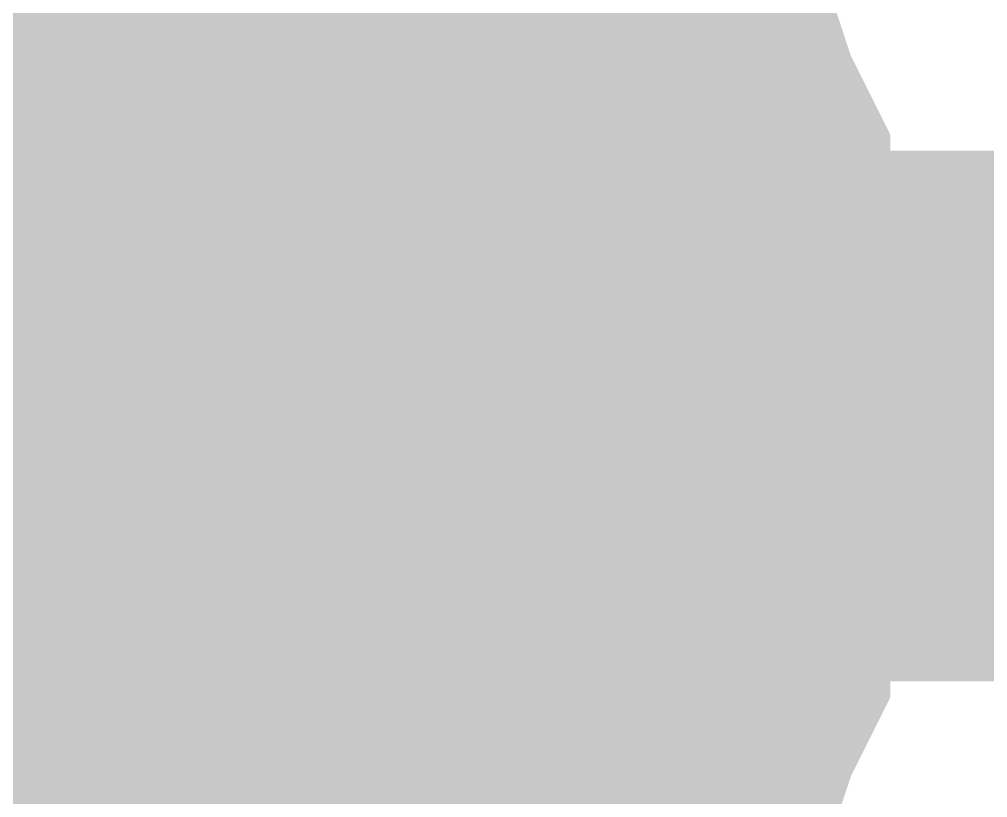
# Model space of a CAD drawing. Header units: inches. Extents: x 0 to 22.3, y 0 to 15.7.
# Drawn here: x 9.06159 to 9.08313, y 11.30992 to 11.32723 of the extents above; entities that cross this region are included whole.
import ezdxf

# ---------------------------------------------------------------- set-up
doc = ezdxf.new("R2010")
doc.units = ezdxf.units.IN
doc.header["$MEASUREMENT"] = 0
doc.layers.add('Sheet', color=255, linetype='Continuous')

msp = doc.modelspace()

# ---------------------------------------------------------------- linework, layer by layer
at = {"layer": 'Sheet'}
for points in [[(9.067995, 11.33388, 0.0118, 0.0118, 0), (9.068879, 11.332995, 0.0118, 0.0118, 0), (9.069321, 11.332553, 0.0118, 0.0118, 0), (9.070205, 11.331669, 0.0118, 0.0118, 0), (9.070647, 11.331227, 0.0118, 0.0118, 0), (9.071531, 11.330343, 0.0118, 0.0118, 0), (9.071973, 11.329459, 0.0118, 0.0118, 0), (9.072415, 11.328575, 0.0118, 0.0118, 0), (9.072857, 11.328133, 0.0118, 0.0118, 0), (9.073299, 11.327249, 0.0118, 0.0118, 0), (9.073741, 11.326365, 0.0118, 0.0118, 0), (9.074183, 11.325481, 0.0118, 0.0118, 0), (9.074625, 11.324155, 0.0118, 0.0118, 0), (9.075067, 11.323271, 0.0118, 0.0118, 0), (9.075067, 11.322387, 0.0118, 0.0118, 0), (9.075067, 11.321503, 0.0118, 0.0118, 0), (9.075509, 11.320619, 0.0118, 0.0118, 0), (9.075509, 11.319293, 0.0118, 0.0118, 0), (9.075509, 11.318409, 0.0118, 0.0118, 0)], [(9.067995, 11.33388, 0.0118, 0.0118, 0), (9.068879, 11.332995, 0.0118, 0.0118, 0), (9.069321, 11.332553, 0.0118, 0.0118, 0), (9.070205, 11.331669, 0.0118, 0.0118, 0), (9.070647, 11.331227, 0.0118, 0.0118, 0), (9.071531, 11.330343, 0.0118, 0.0118, 0), (9.071973, 11.329459, 0.0118, 0.0118, 0), (9.072415, 11.328575, 0.0118, 0.0118, 0), (9.072857, 11.328133, 0.0118, 0.0118, 0), (9.073299, 11.327249, 0.0118, 0.0118, 0), (9.073741, 11.326365, 0.0118, 0.0118, 0), (9.074183, 11.325481, 0.0118, 0.0118, 0), (9.074625, 11.324155, 0.0118, 0.0118, 0), (9.075067, 11.323271, 0.0118, 0.0118, 0), (9.075067, 11.322387, 0.0118, 0.0118, 0), (9.075067, 11.321503, 0.0118, 0.0118, 0), (9.075509, 11.320619, 0.0118, 0.0118, 0), (9.075509, 11.319293, 0.0118, 0.0118, 0), (9.075509, 11.318409, 0.0118, 0.0118, 0)], [(9.067995, 11.33388, 0.0118, 0.0118, 0), (9.068879, 11.332995, 0.0118, 0.0118, 0), (9.069321, 11.332553, 0.0118, 0.0118, 0), (9.070205, 11.331669, 0.0118, 0.0118, 0), (9.070647, 11.331227, 0.0118, 0.0118, 0), (9.071531, 11.330343, 0.0118, 0.0118, 0), (9.071973, 11.329459, 0.0118, 0.0118, 0), (9.072415, 11.328575, 0.0118, 0.0118, 0), (9.072857, 11.328133, 0.0118, 0.0118, 0), (9.073299, 11.327249, 0.0118, 0.0118, 0), (9.073741, 11.326365, 0.0118, 0.0118, 0), (9.074183, 11.325481, 0.0118, 0.0118, 0), (9.074625, 11.324155, 0.0118, 0.0118, 0), (9.075067, 11.323271, 0.0118, 0.0118, 0), (9.075067, 11.322387, 0.0118, 0.0118, 0), (9.075067, 11.321503, 0.0118, 0.0118, 0), (9.075509, 11.320619, 0.0118, 0.0118, 0), (9.075509, 11.319293, 0.0118, 0.0118, 0), (9.075509, 11.318409, 0.0118, 0.0118, 0)], [(9.067995, 11.33388, 0.0118, 0.0118, 0), (9.068879, 11.332995, 0.0118, 0.0118, 0), (9.069321, 11.332553, 0.0118, 0.0118, 0), (9.070205, 11.331669, 0.0118, 0.0118, 0), (9.070647, 11.331227, 0.0118, 0.0118, 0), (9.071531, 11.330343, 0.0118, 0.0118, 0), (9.071973, 11.329459, 0.0118, 0.0118, 0), (9.072415, 11.328575, 0.0118, 0.0118, 0), (9.072857, 11.328133, 0.0118, 0.0118, 0), (9.073299, 11.327249, 0.0118, 0.0118, 0), (9.073741, 11.326365, 0.0118, 0.0118, 0), (9.074183, 11.325481, 0.0118, 0.0118, 0), (9.074625, 11.324155, 0.0118, 0.0118, 0), (9.075067, 11.323271, 0.0118, 0.0118, 0), (9.075067, 11.322387, 0.0118, 0.0118, 0), (9.075067, 11.321503, 0.0118, 0.0118, 0), (9.075509, 11.320619, 0.0118, 0.0118, 0), (9.075509, 11.319293, 0.0118, 0.0118, 0), (9.075509, 11.318409, 0.0118, 0.0118, 0)], [(9.067995, 11.33388, 0.0118, 0.0118, 0), (9.068879, 11.332995, 0.0118, 0.0118, 0), (9.069321, 11.332553, 0.0118, 0.0118, 0), (9.070205, 11.331669, 0.0118, 0.0118, 0), (9.070647, 11.331227, 0.0118, 0.0118, 0), (9.071531, 11.330343, 0.0118, 0.0118, 0), (9.071973, 11.329459, 0.0118, 0.0118, 0), (9.072415, 11.328575, 0.0118, 0.0118, 0), (9.072857, 11.328133, 0.0118, 0.0118, 0), (9.073299, 11.327249, 0.0118, 0.0118, 0), (9.073741, 11.326365, 0.0118, 0.0118, 0), (9.074183, 11.325481, 0.0118, 0.0118, 0), (9.074625, 11.324155, 0.0118, 0.0118, 0), (9.075067, 11.323271, 0.0118, 0.0118, 0), (9.075067, 11.322387, 0.0118, 0.0118, 0), (9.075067, 11.321503, 0.0118, 0.0118, 0), (9.075509, 11.320619, 0.0118, 0.0118, 0), (9.075509, 11.319293, 0.0118, 0.0118, 0), (9.075509, 11.318409, 0.0118, 0.0118, 0)], [(9.067995, 11.33388, 0.0118, 0.0118, 0), (9.068879, 11.332995, 0.0118, 0.0118, 0), (9.069321, 11.332553, 0.0118, 0.0118, 0), (9.070205, 11.331669, 0.0118, 0.0118, 0), (9.070647, 11.331227, 0.0118, 0.0118, 0), (9.071531, 11.330343, 0.0118, 0.0118, 0), (9.071973, 11.329459, 0.0118, 0.0118, 0), (9.072415, 11.328575, 0.0118, 0.0118, 0), (9.072857, 11.328133, 0.0118, 0.0118, 0), (9.073299, 11.327249, 0.0118, 0.0118, 0), (9.073741, 11.326365, 0.0118, 0.0118, 0), (9.074183, 11.325481, 0.0118, 0.0118, 0), (9.074625, 11.324155, 0.0118, 0.0118, 0), (9.075067, 11.323271, 0.0118, 0.0118, 0), (9.075067, 11.322387, 0.0118, 0.0118, 0), (9.075067, 11.321503, 0.0118, 0.0118, 0), (9.075509, 11.320619, 0.0118, 0.0118, 0), (9.075509, 11.319293, 0.0118, 0.0118, 0), (9.075509, 11.318409, 0.0118, 0.0118, 0)], [(9.067995, 11.33388, 0.0118, 0.0118, 0), (9.068879, 11.332995, 0.0118, 0.0118, 0), (9.069321, 11.332553, 0.0118, 0.0118, 0), (9.070205, 11.331669, 0.0118, 0.0118, 0), (9.070647, 11.331227, 0.0118, 0.0118, 0), (9.071531, 11.330343, 0.0118, 0.0118, 0), (9.071973, 11.329459, 0.0118, 0.0118, 0), (9.072415, 11.328575, 0.0118, 0.0118, 0), (9.072857, 11.328133, 0.0118, 0.0118, 0), (9.073299, 11.327249, 0.0118, 0.0118, 0), (9.073741, 11.326365, 0.0118, 0.0118, 0), (9.074183, 11.325481, 0.0118, 0.0118, 0), (9.074625, 11.324155, 0.0118, 0.0118, 0), (9.075067, 11.323271, 0.0118, 0.0118, 0), (9.075067, 11.322387, 0.0118, 0.0118, 0), (9.075067, 11.321503, 0.0118, 0.0118, 0), (9.075509, 11.320619, 0.0118, 0.0118, 0), (9.075509, 11.319293, 0.0118, 0.0118, 0), (9.075509, 11.318409, 0.0118, 0.0118, 0)], [(9.071973, 11.329459, 0.0039, 0.0039, 0), (9.072415, 11.328575, 0.0039, 0.0039, 0), (9.072857, 11.328133, 0.0039, 0.0039, 0), (9.073299, 11.327249, 0.0039, 0.0039, 0), (9.073741, 11.326365, 0.0039, 0.0039, 0), (9.074183, 11.325481, 0.0039, 0.0039, 0), (9.074625, 11.324155, 0.0039, 0.0039, 0), (9.075067, 11.323271, 0.0039, 0.0039, 0), (9.075067, 11.322387, 0.0039, 0.0039, 0), (9.075067, 11.321503, 0.0039, 0.0039, 0), (9.075509, 11.320619, 0.0039, 0.0039, 0), (9.075509, 11.319293, 0.0039, 0.0039, 0), (9.075509, 11.318409, 0.0039, 0.0039, 0)], [(9.071973, 11.329459, 0.0039, 0.0039, 0), (9.072415, 11.328575, 0.0039, 0.0039, 0), (9.072857, 11.328133, 0.0039, 0.0039, 0), (9.073299, 11.327249, 0.0039, 0.0039, 0), (9.073741, 11.326365, 0.0039, 0.0039, 0), (9.074183, 11.325481, 0.0039, 0.0039, 0), (9.074625, 11.324155, 0.0039, 0.0039, 0), (9.075067, 11.323271, 0.0039, 0.0039, 0), (9.075067, 11.322387, 0.0039, 0.0039, 0), (9.075067, 11.321503, 0.0039, 0.0039, 0), (9.075509, 11.320619, 0.0039, 0.0039, 0), (9.075509, 11.319293, 0.0039, 0.0039, 0), (9.075509, 11.318409, 0.0039, 0.0039, 0)], [(9.071973, 11.329459, 0.0039, 0.0039, 0), (9.072415, 11.328575, 0.0039, 0.0039, 0), (9.072857, 11.328133, 0.0039, 0.0039, 0), (9.073299, 11.327249, 0.0039, 0.0039, 0), (9.073741, 11.326365, 0.0039, 0.0039, 0), (9.074183, 11.325481, 0.0039, 0.0039, 0), (9.074625, 11.324155, 0.0039, 0.0039, 0), (9.075067, 11.323271, 0.0039, 0.0039, 0), (9.075067, 11.322387, 0.0039, 0.0039, 0), (9.075067, 11.321503, 0.0039, 0.0039, 0), (9.075509, 11.320619, 0.0039, 0.0039, 0), (9.075509, 11.319293, 0.0039, 0.0039, 0), (9.075509, 11.318409, 0.0039, 0.0039, 0)], [(9.071973, 11.329459, 0.0039, 0.0039, 0), (9.072415, 11.328575, 0.0039, 0.0039, 0), (9.072857, 11.328133, 0.0039, 0.0039, 0), (9.073299, 11.327249, 0.0039, 0.0039, 0), (9.073741, 11.326365, 0.0039, 0.0039, 0), (9.074183, 11.325481, 0.0039, 0.0039, 0), (9.074625, 11.324155, 0.0039, 0.0039, 0), (9.075067, 11.323271, 0.0039, 0.0039, 0), (9.075067, 11.322387, 0.0039, 0.0039, 0), (9.075067, 11.321503, 0.0039, 0.0039, 0), (9.075509, 11.320619, 0.0039, 0.0039, 0), (9.075509, 11.319293, 0.0039, 0.0039, 0), (9.075509, 11.318409, 0.0039, 0.0039, 0)], [(9.071973, 11.329459, 0.0039, 0.0039, 0), (9.072415, 11.328575, 0.0039, 0.0039, 0), (9.072857, 11.328133, 0.0039, 0.0039, 0), (9.073299, 11.327249, 0.0039, 0.0039, 0), (9.073741, 11.326365, 0.0039, 0.0039, 0), (9.074183, 11.325481, 0.0039, 0.0039, 0), (9.074625, 11.324155, 0.0039, 0.0039, 0), (9.075067, 11.323271, 0.0039, 0.0039, 0), (9.075067, 11.322387, 0.0039, 0.0039, 0), (9.075067, 11.321503, 0.0039, 0.0039, 0), (9.075509, 11.320619, 0.0039, 0.0039, 0), (9.075509, 11.319293, 0.0039, 0.0039, 0), (9.075509, 11.318409, 0.0039, 0.0039, 0)], [(9.071973, 11.329459, 0.0039, 0.0039, 0), (9.072415, 11.328575, 0.0039, 0.0039, 0), (9.072857, 11.328133, 0.0039, 0.0039, 0), (9.073299, 11.327249, 0.0039, 0.0039, 0), (9.073741, 11.326365, 0.0039, 0.0039, 0), (9.074183, 11.325481, 0.0039, 0.0039, 0), (9.074625, 11.324155, 0.0039, 0.0039, 0), (9.075067, 11.323271, 0.0039, 0.0039, 0), (9.075067, 11.322387, 0.0039, 0.0039, 0), (9.075067, 11.321503, 0.0039, 0.0039, 0), (9.075509, 11.320619, 0.0039, 0.0039, 0), (9.075509, 11.319293, 0.0039, 0.0039, 0), (9.075509, 11.318409, 0.0039, 0.0039, 0)], [(9.071973, 11.329459, 0.0039, 0.0039, 0), (9.072415, 11.328575, 0.0039, 0.0039, 0), (9.072857, 11.328133, 0.0039, 0.0039, 0), (9.073299, 11.327249, 0.0039, 0.0039, 0), (9.073741, 11.326365, 0.0039, 0.0039, 0), (9.074183, 11.325481, 0.0039, 0.0039, 0), (9.074625, 11.324155, 0.0039, 0.0039, 0), (9.075067, 11.323271, 0.0039, 0.0039, 0), (9.075067, 11.322387, 0.0039, 0.0039, 0), (9.075067, 11.321503, 0.0039, 0.0039, 0), (9.075509, 11.320619, 0.0039, 0.0039, 0), (9.075509, 11.319293, 0.0039, 0.0039, 0), (9.075509, 11.318409, 0.0039, 0.0039, 0)], [(9.055176, 11.318409, 0.0118, 0.0118, 0), (9.245695, 11.318409, 0.0118, 0.0118, 0)], [(9.075509, 11.318409, 0.0118, 0.0118, 0), (9.075509, 11.317525, 0.0118, 0.0118, 0), (9.075509, 11.316199, 0.0118, 0.0118, 0), (9.075067, 11.315315, 0.0118, 0.0118, 0), (9.075067, 11.314431, 0.0118, 0.0118, 0), (9.075067, 11.313547, 0.0118, 0.0118, 0), (9.074625, 11.312663, 0.0118, 0.0118, 0), (9.074183, 11.311337, 0.0118, 0.0118, 0), (9.073741, 11.310453, 0.0118, 0.0118, 0), (9.073299, 11.309569, 0.0118, 0.0118, 0), (9.072857, 11.308685, 0.0118, 0.0118, 0), (9.072415, 11.308243, 0.0118, 0.0118, 0), (9.071973, 11.307359, 0.0118, 0.0118, 0), (9.071531, 11.306475, 0.0118, 0.0118, 0), (9.070647, 11.305591, 0.0118, 0.0118, 0), (9.070205, 11.305149, 0.0118, 0.0118, 0), (9.069321, 11.304265, 0.0118, 0.0118, 0), (9.068879, 11.303823, 0.0118, 0.0118, 0)], [(9.075509, 11.318409, 0.0118, 0.0118, 0), (9.075509, 11.317525, 0.0118, 0.0118, 0), (9.075509, 11.316199, 0.0118, 0.0118, 0), (9.075067, 11.315315, 0.0118, 0.0118, 0), (9.075067, 11.314431, 0.0118, 0.0118, 0), (9.075067, 11.313547, 0.0118, 0.0118, 0), (9.074625, 11.312663, 0.0118, 0.0118, 0), (9.074183, 11.311337, 0.0118, 0.0118, 0), (9.073741, 11.310453, 0.0118, 0.0118, 0), (9.073299, 11.309569, 0.0118, 0.0118, 0), (9.072857, 11.308685, 0.0118, 0.0118, 0), (9.072415, 11.308243, 0.0118, 0.0118, 0), (9.071973, 11.307359, 0.0118, 0.0118, 0), (9.071531, 11.306475, 0.0118, 0.0118, 0), (9.070647, 11.305591, 0.0118, 0.0118, 0), (9.070205, 11.305149, 0.0118, 0.0118, 0), (9.069321, 11.304265, 0.0118, 0.0118, 0), (9.068879, 11.303823, 0.0118, 0.0118, 0)], [(9.075509, 11.318409, 0.0118, 0.0118, 0), (9.075509, 11.317525, 0.0118, 0.0118, 0), (9.075509, 11.316199, 0.0118, 0.0118, 0), (9.075067, 11.315315, 0.0118, 0.0118, 0), (9.075067, 11.314431, 0.0118, 0.0118, 0), (9.075067, 11.313547, 0.0118, 0.0118, 0), (9.074625, 11.312663, 0.0118, 0.0118, 0), (9.074183, 11.311337, 0.0118, 0.0118, 0), (9.073741, 11.310453, 0.0118, 0.0118, 0), (9.073299, 11.309569, 0.0118, 0.0118, 0), (9.072857, 11.308685, 0.0118, 0.0118, 0), (9.072415, 11.308243, 0.0118, 0.0118, 0), (9.071973, 11.307359, 0.0118, 0.0118, 0), (9.071531, 11.306475, 0.0118, 0.0118, 0), (9.070647, 11.305591, 0.0118, 0.0118, 0), (9.070205, 11.305149, 0.0118, 0.0118, 0), (9.069321, 11.304265, 0.0118, 0.0118, 0), (9.068879, 11.303823, 0.0118, 0.0118, 0)], [(9.075509, 11.318409, 0.0118, 0.0118, 0), (9.075509, 11.317525, 0.0118, 0.0118, 0), (9.075509, 11.316199, 0.0118, 0.0118, 0), (9.075067, 11.315315, 0.0118, 0.0118, 0), (9.075067, 11.314431, 0.0118, 0.0118, 0), (9.075067, 11.313547, 0.0118, 0.0118, 0), (9.074625, 11.312663, 0.0118, 0.0118, 0), (9.074183, 11.311337, 0.0118, 0.0118, 0), (9.073741, 11.310453, 0.0118, 0.0118, 0), (9.073299, 11.309569, 0.0118, 0.0118, 0), (9.072857, 11.308685, 0.0118, 0.0118, 0), (9.072415, 11.308243, 0.0118, 0.0118, 0), (9.071973, 11.307359, 0.0118, 0.0118, 0), (9.071531, 11.306475, 0.0118, 0.0118, 0), (9.070647, 11.305591, 0.0118, 0.0118, 0), (9.070205, 11.305149, 0.0118, 0.0118, 0), (9.069321, 11.304265, 0.0118, 0.0118, 0), (9.068879, 11.303823, 0.0118, 0.0118, 0)], [(9.075509, 11.318409, 0.0118, 0.0118, 0), (9.075509, 11.317525, 0.0118, 0.0118, 0), (9.075509, 11.316199, 0.0118, 0.0118, 0), (9.075067, 11.315315, 0.0118, 0.0118, 0), (9.075067, 11.314431, 0.0118, 0.0118, 0), (9.075067, 11.313547, 0.0118, 0.0118, 0), (9.074625, 11.312663, 0.0118, 0.0118, 0), (9.074183, 11.311337, 0.0118, 0.0118, 0), (9.073741, 11.310453, 0.0118, 0.0118, 0), (9.073299, 11.309569, 0.0118, 0.0118, 0), (9.072857, 11.308685, 0.0118, 0.0118, 0), (9.072415, 11.308243, 0.0118, 0.0118, 0), (9.071973, 11.307359, 0.0118, 0.0118, 0), (9.071531, 11.306475, 0.0118, 0.0118, 0), (9.070647, 11.305591, 0.0118, 0.0118, 0), (9.070205, 11.305149, 0.0118, 0.0118, 0), (9.069321, 11.304265, 0.0118, 0.0118, 0), (9.068879, 11.303823, 0.0118, 0.0118, 0)], [(9.075509, 11.318409, 0.0118, 0.0118, 0), (9.075509, 11.317525, 0.0118, 0.0118, 0), (9.075509, 11.316199, 0.0118, 0.0118, 0), (9.075067, 11.315315, 0.0118, 0.0118, 0), (9.075067, 11.314431, 0.0118, 0.0118, 0), (9.075067, 11.313547, 0.0118, 0.0118, 0), (9.074625, 11.312663, 0.0118, 0.0118, 0), (9.074183, 11.311337, 0.0118, 0.0118, 0), (9.073741, 11.310453, 0.0118, 0.0118, 0), (9.073299, 11.309569, 0.0118, 0.0118, 0), (9.072857, 11.308685, 0.0118, 0.0118, 0), (9.072415, 11.308243, 0.0118, 0.0118, 0), (9.071973, 11.307359, 0.0118, 0.0118, 0), (9.071531, 11.306475, 0.0118, 0.0118, 0), (9.070647, 11.305591, 0.0118, 0.0118, 0), (9.070205, 11.305149, 0.0118, 0.0118, 0), (9.069321, 11.304265, 0.0118, 0.0118, 0), (9.068879, 11.303823, 0.0118, 0.0118, 0)], [(9.075509, 11.318409, 0.0118, 0.0118, 0), (9.075509, 11.317525, 0.0118, 0.0118, 0), (9.075509, 11.316199, 0.0118, 0.0118, 0), (9.075067, 11.315315, 0.0118, 0.0118, 0), (9.075067, 11.314431, 0.0118, 0.0118, 0), (9.075067, 11.313547, 0.0118, 0.0118, 0), (9.074625, 11.312663, 0.0118, 0.0118, 0), (9.074183, 11.311337, 0.0118, 0.0118, 0), (9.073741, 11.310453, 0.0118, 0.0118, 0), (9.073299, 11.309569, 0.0118, 0.0118, 0), (9.072857, 11.308685, 0.0118, 0.0118, 0), (9.072415, 11.308243, 0.0118, 0.0118, 0), (9.071973, 11.307359, 0.0118, 0.0118, 0), (9.071531, 11.306475, 0.0118, 0.0118, 0), (9.070647, 11.305591, 0.0118, 0.0118, 0), (9.070205, 11.305149, 0.0118, 0.0118, 0), (9.069321, 11.304265, 0.0118, 0.0118, 0), (9.068879, 11.303823, 0.0118, 0.0118, 0)], [(9.075509, 11.318409, 0.0118, 0.0118, 0), (9.075509, 11.318409, 0.0118, 0.0118, 0), (9.075509, 11.318409, 0.0118, 0.0118, 0), (9.075509, 11.318409, 0.0118, 0.0118, 0), (9.075509, 11.318409, 0.0118, 0.0118, 0), (9.075509, 11.318409, 0.0118, 0.0118, 0), (9.075509, 11.318409, 0.0118, 0.0118, 0), (9.075509, 11.318409, 0.0118, 0.0118, 0), (9.075509, 11.318409, 0.0118, 0.0118, 0), (9.075509, 11.318409, 0.0118, 0.0118, 0), (9.075509, 11.318409, 0.0118, 0.0118, 0), (9.075509, 11.318409, 0.0118, 0.0118, 0), (9.075509, 11.318409, 0.0118, 0.0118, 0), (9.075509, 11.318409, 0.0118, 0.0118, 0), (9.075509, 11.318409, 0.0118, 0.0118, 0), (9.075509, 11.318409, 0.0118, 0.0118, 0), (9.075509, 11.318409, 0.0118, 0.0118, 0), (9.075509, 11.318409, 0.0118, 0.0118, 0), (9.075509, 11.318409, 0.0118, 0.0118, 0), (9.075509, 11.318409, 0.0118, 0.0118, 0), (9.075509, 11.318409, 0.0118, 0.0118, 0), (9.075509, 11.318409, 0.0118, 0.0118, 0), (9.075509, 11.318409, 0.0118, 0.0118, 0), (9.075509, 11.318409, 0.0118, 0.0118, 0), (9.075509, 11.318409, 0.0118, 0.0118, 0), (9.075509, 11.318409, 0.0118, 0.0118, 0), (9.075509, 11.318409, 0.0118, 0.0118, 0), (9.075509, 11.318409, 0.0118, 0.0118, 0), (9.075509, 11.318409, 0.0118, 0.0118, 0), (9.075509, 11.318409, 0.0118, 0.0118, 0), (9.075509, 11.318409, 0.0118, 0.0118, 0), (9.075509, 11.318409, 0.0118, 0.0118, 0), (9.075509, 11.318409, 0.0118, 0.0118, 0)], [(9.075509, 11.318409, 0.0118, 0.0118, 0), (9.075509, 11.318409, 0.0118, 0.0118, 0)], [(9.075509, 11.318409, 0.0118, 0.0118, 0), (9.075509, 11.318409, 0.0118, 0.0118, 0), (9.075509, 11.318409, 0.0118, 0.0118, 0), (9.075509, 11.318409, 0.0118, 0.0118, 0), (9.075509, 11.318409, 0.0118, 0.0118, 0), (9.075509, 11.318409, 0.0118, 0.0118, 0), (9.075509, 11.318409, 0.0118, 0.0118, 0), (9.075509, 11.318409, 0.0118, 0.0118, 0), (9.075509, 11.318409, 0.0118, 0.0118, 0), (9.075509, 11.318409, 0.0118, 0.0118, 0), (9.075509, 11.318409, 0.0118, 0.0118, 0), (9.075509, 11.318409, 0.0118, 0.0118, 0), (9.075509, 11.318409, 0.0118, 0.0118, 0), (9.075509, 11.318409, 0.0118, 0.0118, 0), (9.075509, 11.318409, 0.0118, 0.0118, 0), (9.075509, 11.318409, 0.0118, 0.0118, 0), (9.075509, 11.318409, 0.0118, 0.0118, 0), (9.075509, 11.318409, 0.0118, 0.0118, 0), (9.075509, 11.318409, 0.0118, 0.0118, 0), (9.075509, 11.318409, 0.0118, 0.0118, 0), (9.075509, 11.318409, 0.0118, 0.0118, 0), (9.075509, 11.318409, 0.0118, 0.0118, 0), (9.075509, 11.318409, 0.0118, 0.0118, 0), (9.075509, 11.318409, 0.0118, 0.0118, 0), (9.075509, 11.318409, 0.0118, 0.0118, 0), (9.075509, 11.318409, 0.0118, 0.0118, 0), (9.075509, 11.318409, 0.0118, 0.0118, 0), (9.075509, 11.318409, 0.0118, 0.0118, 0), (9.075509, 11.318409, 0.0118, 0.0118, 0), (9.075509, 11.318409, 0.0118, 0.0118, 0), (9.075509, 11.318409, 0.0118, 0.0118, 0), (9.075509, 11.318409, 0.0118, 0.0118, 0), (9.075509, 11.318409, 0.0118, 0.0118, 0)], [(9.075509, 11.318409, 0.0118, 0.0118, 0), (9.075509, 11.318409, 0.0118, 0.0118, 0)], [(9.075509, 11.318409, 0.0118, 0.0118, 0), (9.075509, 11.318409, 0.0118, 0.0118, 0), (9.075509, 11.318409, 0.0118, 0.0118, 0), (9.075509, 11.318409, 0.0118, 0.0118, 0), (9.075509, 11.318409, 0.0118, 0.0118, 0), (9.075509, 11.318409, 0.0118, 0.0118, 0), (9.075509, 11.318409, 0.0118, 0.0118, 0), (9.075509, 11.318409, 0.0118, 0.0118, 0), (9.075509, 11.318409, 0.0118, 0.0118, 0), (9.075509, 11.318409, 0.0118, 0.0118, 0), (9.075509, 11.318409, 0.0118, 0.0118, 0), (9.075509, 11.318409, 0.0118, 0.0118, 0), (9.075509, 11.318409, 0.0118, 0.0118, 0), (9.075509, 11.318409, 0.0118, 0.0118, 0), (9.075509, 11.318409, 0.0118, 0.0118, 0), (9.075509, 11.318409, 0.0118, 0.0118, 0), (9.075509, 11.318409, 0.0118, 0.0118, 0), (9.075509, 11.318409, 0.0118, 0.0118, 0), (9.075509, 11.318409, 0.0118, 0.0118, 0), (9.075509, 11.318409, 0.0118, 0.0118, 0), (9.075509, 11.318409, 0.0118, 0.0118, 0), (9.075509, 11.318409, 0.0118, 0.0118, 0), (9.075509, 11.318409, 0.0118, 0.0118, 0), (9.075509, 11.318409, 0.0118, 0.0118, 0), (9.075509, 11.318409, 0.0118, 0.0118, 0), (9.075509, 11.318409, 0.0118, 0.0118, 0), (9.075509, 11.318409, 0.0118, 0.0118, 0), (9.075509, 11.318409, 0.0118, 0.0118, 0), (9.075509, 11.318409, 0.0118, 0.0118, 0), (9.075509, 11.318409, 0.0118, 0.0118, 0), (9.075509, 11.318409, 0.0118, 0.0118, 0), (9.075509, 11.318409, 0.0118, 0.0118, 0), (9.075509, 11.318409, 0.0118, 0.0118, 0)], [(9.075509, 11.318409, 0.0118, 0.0118, 0), (9.075509, 11.318409, 0.0118, 0.0118, 0)], [(9.075509, 11.318409, 0.0118, 0.0118, 0), (9.075509, 11.318409, 0.0118, 0.0118, 0), (9.075509, 11.318409, 0.0118, 0.0118, 0), (9.075509, 11.318409, 0.0118, 0.0118, 0), (9.075509, 11.318409, 0.0118, 0.0118, 0), (9.075509, 11.318409, 0.0118, 0.0118, 0), (9.075509, 11.318409, 0.0118, 0.0118, 0), (9.075509, 11.318409, 0.0118, 0.0118, 0), (9.075509, 11.318409, 0.0118, 0.0118, 0), (9.075509, 11.318409, 0.0118, 0.0118, 0), (9.075509, 11.318409, 0.0118, 0.0118, 0), (9.075509, 11.318409, 0.0118, 0.0118, 0), (9.075509, 11.318409, 0.0118, 0.0118, 0), (9.075509, 11.318409, 0.0118, 0.0118, 0), (9.075509, 11.318409, 0.0118, 0.0118, 0), (9.075509, 11.318409, 0.0118, 0.0118, 0), (9.075509, 11.318409, 0.0118, 0.0118, 0), (9.075509, 11.318409, 0.0118, 0.0118, 0), (9.075509, 11.318409, 0.0118, 0.0118, 0), (9.075509, 11.318409, 0.0118, 0.0118, 0), (9.075509, 11.318409, 0.0118, 0.0118, 0), (9.075509, 11.318409, 0.0118, 0.0118, 0), (9.075509, 11.318409, 0.0118, 0.0118, 0), (9.075509, 11.318409, 0.0118, 0.0118, 0), (9.075509, 11.318409, 0.0118, 0.0118, 0), (9.075509, 11.318409, 0.0118, 0.0118, 0), (9.075509, 11.318409, 0.0118, 0.0118, 0), (9.075509, 11.318409, 0.0118, 0.0118, 0), (9.075509, 11.318409, 0.0118, 0.0118, 0), (9.075509, 11.318409, 0.0118, 0.0118, 0), (9.075509, 11.318409, 0.0118, 0.0118, 0), (9.075509, 11.318409, 0.0118, 0.0118, 0), (9.075509, 11.318409, 0.0118, 0.0118, 0)], [(9.075509, 11.318409, 0.0118, 0.0118, 0), (9.075509, 11.318409, 0.0118, 0.0118, 0)], [(9.075509, 11.318409, 0.0118, 0.0118, 0), (9.075509, 11.318409, 0.0118, 0.0118, 0), (9.075509, 11.318409, 0.0118, 0.0118, 0), (9.075509, 11.318409, 0.0118, 0.0118, 0), (9.075509, 11.318409, 0.0118, 0.0118, 0), (9.075509, 11.318409, 0.0118, 0.0118, 0), (9.075509, 11.318409, 0.0118, 0.0118, 0), (9.075509, 11.318409, 0.0118, 0.0118, 0), (9.075509, 11.318409, 0.0118, 0.0118, 0), (9.075509, 11.318409, 0.0118, 0.0118, 0), (9.075509, 11.318409, 0.0118, 0.0118, 0), (9.075509, 11.318409, 0.0118, 0.0118, 0), (9.075509, 11.318409, 0.0118, 0.0118, 0), (9.075509, 11.318409, 0.0118, 0.0118, 0), (9.075509, 11.318409, 0.0118, 0.0118, 0), (9.075509, 11.318409, 0.0118, 0.0118, 0), (9.075509, 11.318409, 0.0118, 0.0118, 0), (9.075509, 11.318409, 0.0118, 0.0118, 0), (9.075509, 11.318409, 0.0118, 0.0118, 0), (9.075509, 11.318409, 0.0118, 0.0118, 0), (9.075509, 11.318409, 0.0118, 0.0118, 0), (9.075509, 11.318409, 0.0118, 0.0118, 0), (9.075509, 11.318409, 0.0118, 0.0118, 0), (9.075509, 11.318409, 0.0118, 0.0118, 0), (9.075509, 11.318409, 0.0118, 0.0118, 0), (9.075509, 11.318409, 0.0118, 0.0118, 0), (9.075509, 11.318409, 0.0118, 0.0118, 0), (9.075509, 11.318409, 0.0118, 0.0118, 0), (9.075509, 11.318409, 0.0118, 0.0118, 0), (9.075509, 11.318409, 0.0118, 0.0118, 0), (9.075509, 11.318409, 0.0118, 0.0118, 0), (9.075509, 11.318409, 0.0118, 0.0118, 0), (9.075509, 11.318409, 0.0118, 0.0118, 0)], [(9.075509, 11.318409, 0.0118, 0.0118, 0), (9.075509, 11.318409, 0.0118, 0.0118, 0)], [(9.075509, 11.318409, 0.0118, 0.0118, 0), (9.075509, 11.318409, 0.0118, 0.0118, 0), (9.075509, 11.318409, 0.0118, 0.0118, 0), (9.075509, 11.318409, 0.0118, 0.0118, 0), (9.075509, 11.318409, 0.0118, 0.0118, 0), (9.075509, 11.318409, 0.0118, 0.0118, 0), (9.075509, 11.318409, 0.0118, 0.0118, 0), (9.075509, 11.318409, 0.0118, 0.0118, 0), (9.075509, 11.318409, 0.0118, 0.0118, 0), (9.075509, 11.318409, 0.0118, 0.0118, 0), (9.075509, 11.318409, 0.0118, 0.0118, 0), (9.075509, 11.318409, 0.0118, 0.0118, 0), (9.075509, 11.318409, 0.0118, 0.0118, 0), (9.075509, 11.318409, 0.0118, 0.0118, 0), (9.075509, 11.318409, 0.0118, 0.0118, 0), (9.075509, 11.318409, 0.0118, 0.0118, 0), (9.075509, 11.318409, 0.0118, 0.0118, 0), (9.075509, 11.318409, 0.0118, 0.0118, 0), (9.075509, 11.318409, 0.0118, 0.0118, 0), (9.075509, 11.318409, 0.0118, 0.0118, 0), (9.075509, 11.318409, 0.0118, 0.0118, 0), (9.075509, 11.318409, 0.0118, 0.0118, 0), (9.075509, 11.318409, 0.0118, 0.0118, 0), (9.075509, 11.318409, 0.0118, 0.0118, 0), (9.075509, 11.318409, 0.0118, 0.0118, 0), (9.075509, 11.318409, 0.0118, 0.0118, 0), (9.075509, 11.318409, 0.0118, 0.0118, 0), (9.075509, 11.318409, 0.0118, 0.0118, 0), (9.075509, 11.318409, 0.0118, 0.0118, 0), (9.075509, 11.318409, 0.0118, 0.0118, 0), (9.075509, 11.318409, 0.0118, 0.0118, 0), (9.075509, 11.318409, 0.0118, 0.0118, 0), (9.075509, 11.318409, 0.0118, 0.0118, 0)], [(9.075509, 11.318409, 0.0118, 0.0118, 0), (9.075509, 11.318409, 0.0118, 0.0118, 0)], [(9.075509, 11.318409, 0.0118, 0.0118, 0), (9.075509, 11.318409, 0.0118, 0.0118, 0), (9.075509, 11.318409, 0.0118, 0.0118, 0), (9.075509, 11.318409, 0.0118, 0.0118, 0), (9.075509, 11.318409, 0.0118, 0.0118, 0), (9.075509, 11.318409, 0.0118, 0.0118, 0), (9.075509, 11.318409, 0.0118, 0.0118, 0), (9.075509, 11.318409, 0.0118, 0.0118, 0), (9.075509, 11.318409, 0.0118, 0.0118, 0), (9.075509, 11.318409, 0.0118, 0.0118, 0), (9.075509, 11.318409, 0.0118, 0.0118, 0), (9.075509, 11.318409, 0.0118, 0.0118, 0), (9.075509, 11.318409, 0.0118, 0.0118, 0), (9.075509, 11.318409, 0.0118, 0.0118, 0), (9.075509, 11.318409, 0.0118, 0.0118, 0), (9.075509, 11.318409, 0.0118, 0.0118, 0), (9.075509, 11.318409, 0.0118, 0.0118, 0), (9.075509, 11.318409, 0.0118, 0.0118, 0), (9.075509, 11.318409, 0.0118, 0.0118, 0), (9.075509, 11.318409, 0.0118, 0.0118, 0), (9.075509, 11.318409, 0.0118, 0.0118, 0), (9.075509, 11.318409, 0.0118, 0.0118, 0), (9.075509, 11.318409, 0.0118, 0.0118, 0), (9.075509, 11.318409, 0.0118, 0.0118, 0), (9.075509, 11.318409, 0.0118, 0.0118, 0), (9.075509, 11.318409, 0.0118, 0.0118, 0), (9.075509, 11.318409, 0.0118, 0.0118, 0), (9.075509, 11.318409, 0.0118, 0.0118, 0), (9.075509, 11.318409, 0.0118, 0.0118, 0), (9.075509, 11.318409, 0.0118, 0.0118, 0), (9.075509, 11.318409, 0.0118, 0.0118, 0), (9.075509, 11.318409, 0.0118, 0.0118, 0), (9.075509, 11.318409, 0.0118, 0.0118, 0)], [(9.075509, 11.318409, 0.0118, 0.0118, 0), (9.075509, 11.318409, 0.0118, 0.0118, 0)], [(9.075509, 11.318409, 0.0039, 0.0039, 0), (9.075509, 11.317525, 0.0039, 0.0039, 0), (9.075509, 11.316199, 0.0039, 0.0039, 0), (9.075067, 11.315315, 0.0039, 0.0039, 0), (9.075067, 11.314431, 0.0039, 0.0039, 0), (9.075067, 11.313547, 0.0039, 0.0039, 0), (9.074625, 11.312663, 0.0039, 0.0039, 0), (9.074183, 11.311337, 0.0039, 0.0039, 0), (9.073741, 11.310453, 0.0039, 0.0039, 0), (9.073299, 11.309569, 0.0039, 0.0039, 0), (9.072857, 11.308685, 0.0039, 0.0039, 0), (9.072415, 11.308243, 0.0039, 0.0039, 0), (9.071973, 11.307359, 0.0039, 0.0039, 0)], [(9.075509, 11.318409, 0.0039, 0.0039, 0), (9.075509, 11.317525, 0.0039, 0.0039, 0), (9.075509, 11.316199, 0.0039, 0.0039, 0), (9.075067, 11.315315, 0.0039, 0.0039, 0), (9.075067, 11.314431, 0.0039, 0.0039, 0), (9.075067, 11.313547, 0.0039, 0.0039, 0), (9.074625, 11.312663, 0.0039, 0.0039, 0), (9.074183, 11.311337, 0.0039, 0.0039, 0), (9.073741, 11.310453, 0.0039, 0.0039, 0), (9.073299, 11.309569, 0.0039, 0.0039, 0), (9.072857, 11.308685, 0.0039, 0.0039, 0), (9.072415, 11.308243, 0.0039, 0.0039, 0), (9.071973, 11.307359, 0.0039, 0.0039, 0)], [(9.075509, 11.318409, 0.0039, 0.0039, 0), (9.075509, 11.317525, 0.0039, 0.0039, 0), (9.075509, 11.316199, 0.0039, 0.0039, 0), (9.075067, 11.315315, 0.0039, 0.0039, 0), (9.075067, 11.314431, 0.0039, 0.0039, 0), (9.075067, 11.313547, 0.0039, 0.0039, 0), (9.074625, 11.312663, 0.0039, 0.0039, 0), (9.074183, 11.311337, 0.0039, 0.0039, 0), (9.073741, 11.310453, 0.0039, 0.0039, 0), (9.073299, 11.309569, 0.0039, 0.0039, 0), (9.072857, 11.308685, 0.0039, 0.0039, 0), (9.072415, 11.308243, 0.0039, 0.0039, 0), (9.071973, 11.307359, 0.0039, 0.0039, 0)], [(9.075509, 11.318409, 0.0039, 0.0039, 0), (9.075509, 11.317525, 0.0039, 0.0039, 0), (9.075509, 11.316199, 0.0039, 0.0039, 0), (9.075067, 11.315315, 0.0039, 0.0039, 0), (9.075067, 11.314431, 0.0039, 0.0039, 0), (9.075067, 11.313547, 0.0039, 0.0039, 0), (9.074625, 11.312663, 0.0039, 0.0039, 0), (9.074183, 11.311337, 0.0039, 0.0039, 0), (9.073741, 11.310453, 0.0039, 0.0039, 0), (9.073299, 11.309569, 0.0039, 0.0039, 0), (9.072857, 11.308685, 0.0039, 0.0039, 0), (9.072415, 11.308243, 0.0039, 0.0039, 0), (9.071973, 11.307359, 0.0039, 0.0039, 0)], [(9.075509, 11.318409, 0.0039, 0.0039, 0), (9.075509, 11.317525, 0.0039, 0.0039, 0), (9.075509, 11.316199, 0.0039, 0.0039, 0), (9.075067, 11.315315, 0.0039, 0.0039, 0), (9.075067, 11.314431, 0.0039, 0.0039, 0), (9.075067, 11.313547, 0.0039, 0.0039, 0), (9.074625, 11.312663, 0.0039, 0.0039, 0), (9.074183, 11.311337, 0.0039, 0.0039, 0), (9.073741, 11.310453, 0.0039, 0.0039, 0), (9.073299, 11.309569, 0.0039, 0.0039, 0), (9.072857, 11.308685, 0.0039, 0.0039, 0), (9.072415, 11.308243, 0.0039, 0.0039, 0), (9.071973, 11.307359, 0.0039, 0.0039, 0)], [(9.075509, 11.318409, 0.0039, 0.0039, 0), (9.075509, 11.317525, 0.0039, 0.0039, 0), (9.075509, 11.316199, 0.0039, 0.0039, 0), (9.075067, 11.315315, 0.0039, 0.0039, 0), (9.075067, 11.314431, 0.0039, 0.0039, 0), (9.075067, 11.313547, 0.0039, 0.0039, 0), (9.074625, 11.312663, 0.0039, 0.0039, 0), (9.074183, 11.311337, 0.0039, 0.0039, 0), (9.073741, 11.310453, 0.0039, 0.0039, 0), (9.073299, 11.309569, 0.0039, 0.0039, 0), (9.072857, 11.308685, 0.0039, 0.0039, 0), (9.072415, 11.308243, 0.0039, 0.0039, 0), (9.071973, 11.307359, 0.0039, 0.0039, 0)], [(9.075509, 11.318409, 0.0039, 0.0039, 0), (9.075509, 11.317525, 0.0039, 0.0039, 0), (9.075509, 11.316199, 0.0039, 0.0039, 0), (9.075067, 11.315315, 0.0039, 0.0039, 0), (9.075067, 11.314431, 0.0039, 0.0039, 0), (9.075067, 11.313547, 0.0039, 0.0039, 0), (9.074625, 11.312663, 0.0039, 0.0039, 0), (9.074183, 11.311337, 0.0039, 0.0039, 0), (9.073741, 11.310453, 0.0039, 0.0039, 0), (9.073299, 11.309569, 0.0039, 0.0039, 0), (9.072857, 11.308685, 0.0039, 0.0039, 0), (9.072415, 11.308243, 0.0039, 0.0039, 0), (9.071973, 11.307359, 0.0039, 0.0039, 0)], [(9.075509, 11.318409, 0.0039, 0.0039, 0), (9.075509, 11.318409, 0.0039, 0.0039, 0), (9.075509, 11.318409, 0.0039, 0.0039, 0), (9.075509, 11.318409, 0.0039, 0.0039, 0), (9.075509, 11.318409, 0.0039, 0.0039, 0), (9.075509, 11.318409, 0.0039, 0.0039, 0), (9.075509, 11.318409, 0.0039, 0.0039, 0), (9.075509, 11.318409, 0.0039, 0.0039, 0), (9.075509, 11.318409, 0.0039, 0.0039, 0), (9.075509, 11.318409, 0.0039, 0.0039, 0), (9.075509, 11.318409, 0.0039, 0.0039, 0), (9.075509, 11.318409, 0.0039, 0.0039, 0), (9.075509, 11.318409, 0.0039, 0.0039, 0), (9.075509, 11.318409, 0.0039, 0.0039, 0), (9.075509, 11.318409, 0.0039, 0.0039, 0), (9.075509, 11.318409, 0.0039, 0.0039, 0), (9.075509, 11.318409, 0.0039, 0.0039, 0), (9.075509, 11.318409, 0.0039, 0.0039, 0), (9.075509, 11.318409, 0.0039, 0.0039, 0), (9.075509, 11.318409, 0.0039, 0.0039, 0), (9.075509, 11.318409, 0.0039, 0.0039, 0), (9.075509, 11.318409, 0.0039, 0.0039, 0), (9.075509, 11.318409, 0.0039, 0.0039, 0), (9.075509, 11.318409, 0.0039, 0.0039, 0), (9.075509, 11.318409, 0.0039, 0.0039, 0), (9.075509, 11.318409, 0.0039, 0.0039, 0), (9.075509, 11.318409, 0.0039, 0.0039, 0), (9.075509, 11.318409, 0.0039, 0.0039, 0), (9.075509, 11.318409, 0.0039, 0.0039, 0), (9.075509, 11.318409, 0.0039, 0.0039, 0), (9.075509, 11.318409, 0.0039, 0.0039, 0), (9.075509, 11.318409, 0.0039, 0.0039, 0), (9.075509, 11.318409, 0.0039, 0.0039, 0)], [(9.075509, 11.318409, 0.0039, 0.0039, 0), (9.075509, 11.318409, 0.0039, 0.0039, 0)], [(9.075509, 11.318409, 0.0039, 0.0039, 0), (9.075509, 11.318409, 0.0039, 0.0039, 0), (9.075509, 11.318409, 0.0039, 0.0039, 0), (9.075509, 11.318409, 0.0039, 0.0039, 0), (9.075509, 11.318409, 0.0039, 0.0039, 0), (9.075509, 11.318409, 0.0039, 0.0039, 0), (9.075509, 11.318409, 0.0039, 0.0039, 0), (9.075509, 11.318409, 0.0039, 0.0039, 0), (9.075509, 11.318409, 0.0039, 0.0039, 0), (9.075509, 11.318409, 0.0039, 0.0039, 0), (9.075509, 11.318409, 0.0039, 0.0039, 0), (9.075509, 11.318409, 0.0039, 0.0039, 0), (9.075509, 11.318409, 0.0039, 0.0039, 0), (9.075509, 11.318409, 0.0039, 0.0039, 0), (9.075509, 11.318409, 0.0039, 0.0039, 0), (9.075509, 11.318409, 0.0039, 0.0039, 0), (9.075509, 11.318409, 0.0039, 0.0039, 0), (9.075509, 11.318409, 0.0039, 0.0039, 0), (9.075509, 11.318409, 0.0039, 0.0039, 0), (9.075509, 11.318409, 0.0039, 0.0039, 0), (9.075509, 11.318409, 0.0039, 0.0039, 0), (9.075509, 11.318409, 0.0039, 0.0039, 0), (9.075509, 11.318409, 0.0039, 0.0039, 0), (9.075509, 11.318409, 0.0039, 0.0039, 0), (9.075509, 11.318409, 0.0039, 0.0039, 0), (9.075509, 11.318409, 0.0039, 0.0039, 0), (9.075509, 11.318409, 0.0039, 0.0039, 0), (9.075509, 11.318409, 0.0039, 0.0039, 0), (9.075509, 11.318409, 0.0039, 0.0039, 0), (9.075509, 11.318409, 0.0039, 0.0039, 0), (9.075509, 11.318409, 0.0039, 0.0039, 0), (9.075509, 11.318409, 0.0039, 0.0039, 0), (9.075509, 11.318409, 0.0039, 0.0039, 0)], [(9.075509, 11.318409, 0.0039, 0.0039, 0), (9.075509, 11.318409, 0.0039, 0.0039, 0)], [(9.075509, 11.318409, 0.0039, 0.0039, 0), (9.075509, 11.318409, 0.0039, 0.0039, 0), (9.075509, 11.318409, 0.0039, 0.0039, 0), (9.075509, 11.318409, 0.0039, 0.0039, 0), (9.075509, 11.318409, 0.0039, 0.0039, 0), (9.075509, 11.318409, 0.0039, 0.0039, 0), (9.075509, 11.318409, 0.0039, 0.0039, 0), (9.075509, 11.318409, 0.0039, 0.0039, 0), (9.075509, 11.318409, 0.0039, 0.0039, 0), (9.075509, 11.318409, 0.0039, 0.0039, 0), (9.075509, 11.318409, 0.0039, 0.0039, 0), (9.075509, 11.318409, 0.0039, 0.0039, 0), (9.075509, 11.318409, 0.0039, 0.0039, 0), (9.075509, 11.318409, 0.0039, 0.0039, 0), (9.075509, 11.318409, 0.0039, 0.0039, 0), (9.075509, 11.318409, 0.0039, 0.0039, 0), (9.075509, 11.318409, 0.0039, 0.0039, 0), (9.075509, 11.318409, 0.0039, 0.0039, 0), (9.075509, 11.318409, 0.0039, 0.0039, 0), (9.075509, 11.318409, 0.0039, 0.0039, 0), (9.075509, 11.318409, 0.0039, 0.0039, 0), (9.075509, 11.318409, 0.0039, 0.0039, 0), (9.075509, 11.318409, 0.0039, 0.0039, 0), (9.075509, 11.318409, 0.0039, 0.0039, 0), (9.075509, 11.318409, 0.0039, 0.0039, 0), (9.075509, 11.318409, 0.0039, 0.0039, 0), (9.075509, 11.318409, 0.0039, 0.0039, 0), (9.075509, 11.318409, 0.0039, 0.0039, 0), (9.075509, 11.318409, 0.0039, 0.0039, 0), (9.075509, 11.318409, 0.0039, 0.0039, 0), (9.075509, 11.318409, 0.0039, 0.0039, 0), (9.075509, 11.318409, 0.0039, 0.0039, 0), (9.075509, 11.318409, 0.0039, 0.0039, 0)], [(9.075509, 11.318409, 0.0039, 0.0039, 0), (9.075509, 11.318409, 0.0039, 0.0039, 0)], [(9.075509, 11.318409, 0.0039, 0.0039, 0), (9.075509, 11.318409, 0.0039, 0.0039, 0), (9.075509, 11.318409, 0.0039, 0.0039, 0), (9.075509, 11.318409, 0.0039, 0.0039, 0), (9.075509, 11.318409, 0.0039, 0.0039, 0), (9.075509, 11.318409, 0.0039, 0.0039, 0), (9.075509, 11.318409, 0.0039, 0.0039, 0), (9.075509, 11.318409, 0.0039, 0.0039, 0), (9.075509, 11.318409, 0.0039, 0.0039, 0), (9.075509, 11.318409, 0.0039, 0.0039, 0), (9.075509, 11.318409, 0.0039, 0.0039, 0), (9.075509, 11.318409, 0.0039, 0.0039, 0), (9.075509, 11.318409, 0.0039, 0.0039, 0), (9.075509, 11.318409, 0.0039, 0.0039, 0), (9.075509, 11.318409, 0.0039, 0.0039, 0), (9.075509, 11.318409, 0.0039, 0.0039, 0), (9.075509, 11.318409, 0.0039, 0.0039, 0), (9.075509, 11.318409, 0.0039, 0.0039, 0), (9.075509, 11.318409, 0.0039, 0.0039, 0), (9.075509, 11.318409, 0.0039, 0.0039, 0), (9.075509, 11.318409, 0.0039, 0.0039, 0), (9.075509, 11.318409, 0.0039, 0.0039, 0), (9.075509, 11.318409, 0.0039, 0.0039, 0), (9.075509, 11.318409, 0.0039, 0.0039, 0), (9.075509, 11.318409, 0.0039, 0.0039, 0), (9.075509, 11.318409, 0.0039, 0.0039, 0), (9.075509, 11.318409, 0.0039, 0.0039, 0), (9.075509, 11.318409, 0.0039, 0.0039, 0), (9.075509, 11.318409, 0.0039, 0.0039, 0), (9.075509, 11.318409, 0.0039, 0.0039, 0), (9.075509, 11.318409, 0.0039, 0.0039, 0), (9.075509, 11.318409, 0.0039, 0.0039, 0), (9.075509, 11.318409, 0.0039, 0.0039, 0)], [(9.075509, 11.318409, 0.0039, 0.0039, 0), (9.075509, 11.318409, 0.0039, 0.0039, 0)], [(9.075509, 11.318409, 0.0039, 0.0039, 0), (9.075509, 11.318409, 0.0039, 0.0039, 0), (9.075509, 11.318409, 0.0039, 0.0039, 0), (9.075509, 11.318409, 0.0039, 0.0039, 0), (9.075509, 11.318409, 0.0039, 0.0039, 0), (9.075509, 11.318409, 0.0039, 0.0039, 0), (9.075509, 11.318409, 0.0039, 0.0039, 0), (9.075509, 11.318409, 0.0039, 0.0039, 0), (9.075509, 11.318409, 0.0039, 0.0039, 0), (9.075509, 11.318409, 0.0039, 0.0039, 0), (9.075509, 11.318409, 0.0039, 0.0039, 0), (9.075509, 11.318409, 0.0039, 0.0039, 0), (9.075509, 11.318409, 0.0039, 0.0039, 0), (9.075509, 11.318409, 0.0039, 0.0039, 0), (9.075509, 11.318409, 0.0039, 0.0039, 0), (9.075509, 11.318409, 0.0039, 0.0039, 0), (9.075509, 11.318409, 0.0039, 0.0039, 0), (9.075509, 11.318409, 0.0039, 0.0039, 0), (9.075509, 11.318409, 0.0039, 0.0039, 0), (9.075509, 11.318409, 0.0039, 0.0039, 0), (9.075509, 11.318409, 0.0039, 0.0039, 0), (9.075509, 11.318409, 0.0039, 0.0039, 0), (9.075509, 11.318409, 0.0039, 0.0039, 0), (9.075509, 11.318409, 0.0039, 0.0039, 0), (9.075509, 11.318409, 0.0039, 0.0039, 0), (9.075509, 11.318409, 0.0039, 0.0039, 0), (9.075509, 11.318409, 0.0039, 0.0039, 0), (9.075509, 11.318409, 0.0039, 0.0039, 0), (9.075509, 11.318409, 0.0039, 0.0039, 0), (9.075509, 11.318409, 0.0039, 0.0039, 0), (9.075509, 11.318409, 0.0039, 0.0039, 0), (9.075509, 11.318409, 0.0039, 0.0039, 0), (9.075509, 11.318409, 0.0039, 0.0039, 0)], [(9.075509, 11.318409, 0.0039, 0.0039, 0), (9.075509, 11.318409, 0.0039, 0.0039, 0)], [(9.075509, 11.318409, 0.0039, 0.0039, 0), (9.075509, 11.318409, 0.0039, 0.0039, 0), (9.075509, 11.318409, 0.0039, 0.0039, 0), (9.075509, 11.318409, 0.0039, 0.0039, 0), (9.075509, 11.318409, 0.0039, 0.0039, 0), (9.075509, 11.318409, 0.0039, 0.0039, 0), (9.075509, 11.318409, 0.0039, 0.0039, 0), (9.075509, 11.318409, 0.0039, 0.0039, 0), (9.075509, 11.318409, 0.0039, 0.0039, 0), (9.075509, 11.318409, 0.0039, 0.0039, 0), (9.075509, 11.318409, 0.0039, 0.0039, 0), (9.075509, 11.318409, 0.0039, 0.0039, 0), (9.075509, 11.318409, 0.0039, 0.0039, 0), (9.075509, 11.318409, 0.0039, 0.0039, 0), (9.075509, 11.318409, 0.0039, 0.0039, 0), (9.075509, 11.318409, 0.0039, 0.0039, 0), (9.075509, 11.318409, 0.0039, 0.0039, 0), (9.075509, 11.318409, 0.0039, 0.0039, 0), (9.075509, 11.318409, 0.0039, 0.0039, 0), (9.075509, 11.318409, 0.0039, 0.0039, 0), (9.075509, 11.318409, 0.0039, 0.0039, 0), (9.075509, 11.318409, 0.0039, 0.0039, 0), (9.075509, 11.318409, 0.0039, 0.0039, 0), (9.075509, 11.318409, 0.0039, 0.0039, 0), (9.075509, 11.318409, 0.0039, 0.0039, 0), (9.075509, 11.318409, 0.0039, 0.0039, 0), (9.075509, 11.318409, 0.0039, 0.0039, 0), (9.075509, 11.318409, 0.0039, 0.0039, 0), (9.075509, 11.318409, 0.0039, 0.0039, 0), (9.075509, 11.318409, 0.0039, 0.0039, 0), (9.075509, 11.318409, 0.0039, 0.0039, 0), (9.075509, 11.318409, 0.0039, 0.0039, 0), (9.075509, 11.318409, 0.0039, 0.0039, 0)], [(9.075509, 11.318409, 0.0039, 0.0039, 0), (9.075509, 11.318409, 0.0039, 0.0039, 0)], [(9.075509, 11.318409, 0.0039, 0.0039, 0), (9.075509, 11.318409, 0.0039, 0.0039, 0), (9.075509, 11.318409, 0.0039, 0.0039, 0), (9.075509, 11.318409, 0.0039, 0.0039, 0), (9.075509, 11.318409, 0.0039, 0.0039, 0), (9.075509, 11.318409, 0.0039, 0.0039, 0), (9.075509, 11.318409, 0.0039, 0.0039, 0), (9.075509, 11.318409, 0.0039, 0.0039, 0), (9.075509, 11.318409, 0.0039, 0.0039, 0), (9.075509, 11.318409, 0.0039, 0.0039, 0), (9.075509, 11.318409, 0.0039, 0.0039, 0), (9.075509, 11.318409, 0.0039, 0.0039, 0), (9.075509, 11.318409, 0.0039, 0.0039, 0), (9.075509, 11.318409, 0.0039, 0.0039, 0), (9.075509, 11.318409, 0.0039, 0.0039, 0), (9.075509, 11.318409, 0.0039, 0.0039, 0), (9.075509, 11.318409, 0.0039, 0.0039, 0), (9.075509, 11.318409, 0.0039, 0.0039, 0), (9.075509, 11.318409, 0.0039, 0.0039, 0), (9.075509, 11.318409, 0.0039, 0.0039, 0), (9.075509, 11.318409, 0.0039, 0.0039, 0), (9.075509, 11.318409, 0.0039, 0.0039, 0), (9.075509, 11.318409, 0.0039, 0.0039, 0), (9.075509, 11.318409, 0.0039, 0.0039, 0), (9.075509, 11.318409, 0.0039, 0.0039, 0), (9.075509, 11.318409, 0.0039, 0.0039, 0), (9.075509, 11.318409, 0.0039, 0.0039, 0), (9.075509, 11.318409, 0.0039, 0.0039, 0), (9.075509, 11.318409, 0.0039, 0.0039, 0), (9.075509, 11.318409, 0.0039, 0.0039, 0), (9.075509, 11.318409, 0.0039, 0.0039, 0), (9.075509, 11.318409, 0.0039, 0.0039, 0), (9.075509, 11.318409, 0.0039, 0.0039, 0)], [(9.075509, 11.318409, 0.0039, 0.0039, 0), (9.075509, 11.318409, 0.0039, 0.0039, 0)]]:
    msp.add_lwpolyline(points, format="xyseb", dxfattribs=at)
msp.add_lwpolyline([(9.045118, 11.318898, 0.02, 0.02, 1), (9.065118, 11.318898, 0.02, 0.02, 1)], format="xyseb", close=True, dxfattribs=at)

doc.saveas('drawing.dxf')
